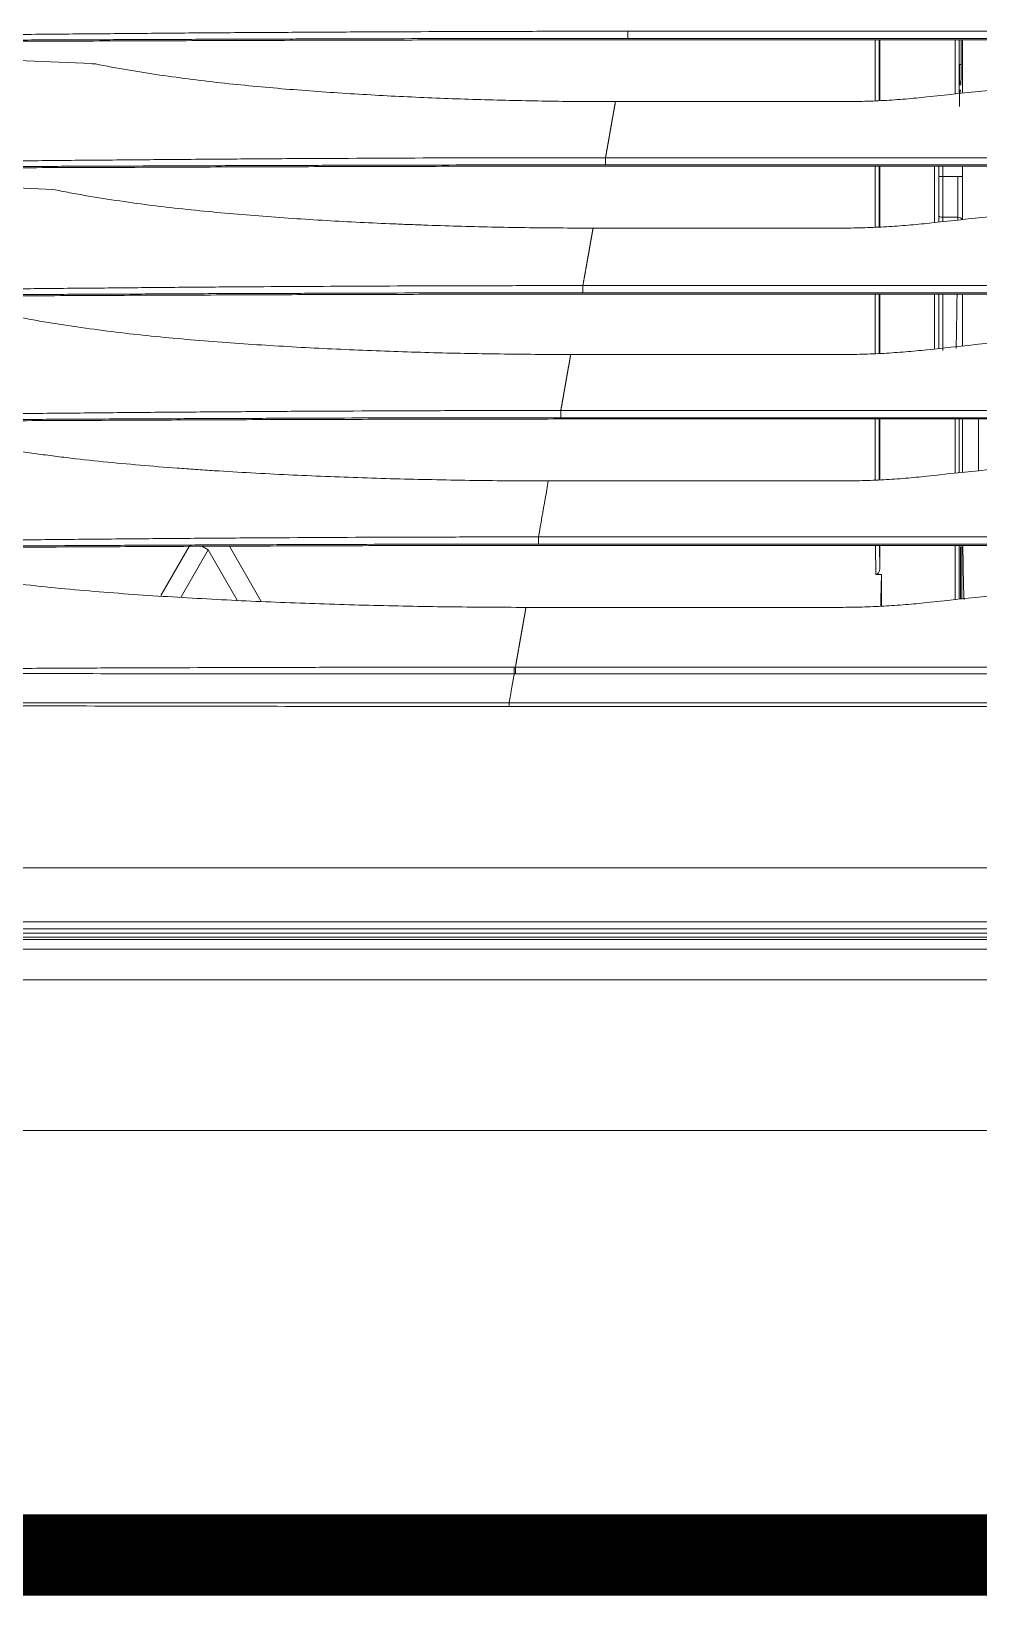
# Model space of a CAD drawing. Header units: millimetres. Extents: x 70151 to 230897, y 35202 to 113211.
# Drawn here: x 171070.5 to 171187.1, y 68240.2 to 68432.8 of the extents above; entities that cross this region are included whole.
import ezdxf

# ---------------------------------------------------------------- set-up
doc = ezdxf.new("R2010")
doc.units = ezdxf.units.MM
doc.header["$LTSCALE"] = 50
doc.linetypes.add('HID', pattern=[2.5, 1.5, -1])
doc.layers.add('06-LIGHT', color=4, linetype='Continuous')
doc.layers.add('2-con', color=2, linetype='Continuous')
doc.layers.add('mark-B', color=2, linetype='Continuous', lineweight=20)

# ---------------------------------------------------------------- blocks, each defined once
blk = doc.blocks.new('무풍1way 일반')
at = {"layer": 'mark-B'}
for p, q in [((0, -24.85), (514.58, -24.85)), ((0, -24.85), (514.58, -24.85)), ((514.56, -25.36), (0, -25.36)), ((514.56, -25.36), (0, -25.36)), ((-380.01, -53.26), (380.01, -53.26)), ((380.01, -53.69), (-380.01, -53.69)), ((-379.23, -57.26), (379.23, -57.26)), ((379.23, -58.09), (-379.23, -58.09)), ((377.93, -65.46), (339.22, -65.46)), ((324.26, -73.08), (324.26, -66.48)), ((324.45, -66.47), (324.45, -72.92)), ((324.45, -66.47), (324.45, -72.92)), ((324.61, -73.08), (324.61, -66.45)), ((324.61, -73.08), (324.61, -66.45)), ((325.11, -66.4), (325.11, -73.08)), ((325.11, -66.4), (325.11, -73.08)), ((334.18, -65.6), (334.18, -69.52)), ((334.18, -65.6), (334.18, -69.52)), ((334.18, -69.52), (334.23, -66.45)), ((334.18, -69.52), (334.23, -66.45)), ((334.23, -65.6), (334.23, -66.45)), ((334.23, -66.45), (334.25, -65.6)), ((334.23, -65.6), (334.23, -66.45)), ((334.23, -66.45), (334.25, -65.6)), ((414.45, -72.99), (410.53, -66.19)), ((414.45, -72.99), (410.53, -66.19)), ((413.47, -66.36), (417.04, -72.55)), ((413.47, -66.36), (417.04, -72.55)), ((417.04, -72.55), (420.38, -66.77)), ((417.04, -72.55), (420.38, -66.77)), ((422.9, -66.92), (419.41, -72.97)), ((422.9, -66.92), (419.41, -72.97)), ((334.86, -69.52), (334.18, -69.52)), ((334.86, -69.52), (334.18, -69.52)), ((334.41, -73.08), (334.36, -70.23)), ((334.36, -73.08), (334.36, -70.23)), ((334.41, -73.08), (334.36, -70.23)), ((334.36, -73.08), (334.36, -70.23)), ((334.86, -69.52), (334.92, -73.08)), ((334.86, -69.52), (334.92, -73.08)), ((376.58, -73.08), (205.05, -73.08)), ((417.04, -72.55), (417.76, -72.96)), ((417.04, -72.55), (417.76, -72.96)), ((-376.39, -73.25), (376.39, -73.25)), ((376.39, -74.13), (-376.39, -74.13)), ((322.21, -82.26), (322.21, -88.65)), ((324.18, -88.65), (324.18, -82.06)), ((324.61, -88.65), (324.61, -82.01)), ((324.61, -88.65), (324.61, -82.01)), ((325.11, -81.96), (325.11, -88.65)), ((325.11, -81.96), (325.11, -88.65)), ((334.36, -88.65), (334.36, -81.16)), ((334.36, -88.65), (334.36, -81.16)), ((334.45, -88.65), (334.45, -81.16)), ((334.45, -88.65), (334.45, -81.16)), ((334.95, -81.14), (334.95, -88.65)), ((334.95, -81.14), (334.95, -88.65)), ((375.18, -81.03), (339.22, -81.03)), ((-373.64, -88.81), (373.64, -88.81)), ((373.64, -89.7), (-373.64, -89.7)), ((373.83, -88.65), (205.05, -88.65)), ((324.18, -104.02), (324.18, -97.62)), ((326.62, -104.02), (326.62, -97.1)), ((326.62, -104.02), (326.62, -97.1)), ((327.12, -104.02), (327.12, -97.32)), ((327.12, -104.02), (327.12, -97.32)), ((327.62, -97.27), (327.62, -104.02)), ((327.62, -97.27), (327.62, -104.02)), ((334.36, -104.03), (334.36, -96.72)), ((334.36, -104.03), (334.36, -96.72)), ((334.45, -104.02), (334.45, -96.72)), ((334.45, -104.02), (334.45, -96.72)), ((334.95, -96.71), (334.95, -104.02)), ((334.95, -96.71), (334.95, -104.02)), ((372.42, -96.59), (339.22, -96.59)), ((-370.92, -104.19), (370.92, -104.19)), ((370.92, -105.07), (-370.92, -105.07)), ((371.11, -104.02), (205.06, -104.02)), ((324.18, -119.77), (324.18, -113.19)), ((324.78, -113.12), (324.78, -113.48)), ((324.78, -113.12), (324.78, -113.48)), ((324.78, -113.48), (326.62, -113.48)), ((324.78, -113.48), (326.62, -113.48)), ((326.62, -113.48), (326.62, -112.93)), ((326.62, -113.48), (326.62, -112.93)), ((326.62, -118.5), (326.62, -113.48)), ((326.62, -118.5), (326.62, -113.48)), ((327.12, -119.77), (327.12, -112.88)), ((327.12, -119.77), (327.12, -112.88)), ((327.62, -112.83), (327.62, -119.77)), ((327.62, -112.83), (327.62, -119.77)), ((334.36, -119.78), (334.36, -112.29)), ((334.36, -119.78), (334.36, -112.29)), ((334.45, -119.78), (334.45, -112.29)), ((334.45, -119.78), (334.45, -112.29)), ((334.95, -112.27), (334.95, -119.78)), ((334.95, -112.27), (334.95, -119.78)), ((369.67, -112.15), (339.22, -112.15)), ((324.75, -118.5), (324.25, -118.5)), ((324.75, -118.5), (324.25, -118.5)), ((324.75, -118.5), (326.62, -118.5)), ((324.75, -118.5), (326.62, -118.5)), ((326.62, -119.77), (326.62, -118.5)), ((326.62, -118.5), (327.12, -118.5)), ((326.62, -119.77), (326.62, -118.5)), ((326.62, -118.5), (327.12, -118.5)), ((-368.14, -119.94), (368.14, -119.94)), ((368.14, -120.82), (-368.14, -120.82)), ((368.32, -119.77), (205.05, -119.77)), ((324.18, -135.34), (324.18, -128.75)), ((324.55, -128.99), (324.54, -129.04)), ((324.55, -128.99), (324.54, -129.04)), ((324.61, -135.34), (324.61, -128.71)), ((324.61, -135.34), (324.61, -128.71)), ((325.11, -128.65), (325.11, -135.34)), ((325.11, -128.65), (325.11, -135.34)), ((334.36, -135.34), (334.36, -127.85)), ((334.36, -135.34), (334.36, -127.85)), ((334.45, -135.34), (334.45, -127.85)), ((334.45, -135.34), (334.45, -127.85)), ((334.95, -127.84), (334.95, -135.34)), ((334.95, -127.84), (334.95, -135.34)), ((366.92, -127.72), (339.22, -127.72)), ((324.34, -130.72), (324.34, -135.34)), ((324.34, -130.72), (324.34, -135.34)), ((324.4, -129.79), (324.53, -129.8)), ((324.4, -129.79), (324.53, -129.8)), ((324.53, -129.12), (324.43, -129.12)), ((324.53, -129.12), (324.43, -129.12)), ((324.35, -132.31), (324.58, -132.31)), ((324.35, -135.34), (324.35, -132.31)), ((324.35, -132.31), (324.58, -132.31)), ((324.35, -135.34), (324.35, -132.31)), ((324.58, -132.31), (324.58, -135.34)), ((324.58, -132.31), (324.58, -135.34)), ((-365.38, -135.5), (365.38, -135.5)), ((365.38, -136.39), (-365.38, -136.39)), ((365.57, -135.34), (205.05, -135.34))]:
    blk.add_line(p, q, dxfattribs=at)
for centre, major_axis, ratio, start_param, end_param in [((334.87, -70.23), (0.012, -0.716), 0.700857, 3.129571, 4.687919), ((334.87, -70.23), (0.012, -0.716), 0.700857, 3.129571, 4.687919), ((325.15, -112.86), (0, -18.58), 0.017522, 3.724007, 4.216591), ((325.15, -112.86), (0, -18.58), 0.017522, 3.724007, 4.216591), ((324.78, -113.23), (0.502, -0.005), 0.499982, 3.161291, 4.717314), ((324.78, -113.23), (0.502, -0.005), 0.499982, 3.161291, 4.717314), ((324.93, -118.5), (0, -10.04), 0.017914, 4.18879, 4.712389), ((324.93, -118.5), (0, -10.04), 0.017914, 4.18879, 4.712389), ((326.62, -113.73), (0.502, 0), 0.5, 0, 1.570796), ((326.62, -113.73), (0.502, 0), 0.5, 0, 1.570796), ((324.53, -127.11), (0, -2.01), 0.017061, 0.31443, 1.570796), ((324.53, -127.11), (0, -2.01), 0.017061, 0.31443, 1.570796), ((324.93, -129.12), (0.022, -0.502), 0.999854, 3.957119, 4.667668), ((324.93, -129.12), (0.022, -0.502), 0.999854, 3.957119, 4.667668), ((325.04, -129.12), (0.022, -0.502), 0.999854, 4.459387, 4.667668), ((325.04, -129.12), (0.022, -0.502), 0.999854, 4.459387, 4.667668), ((324.53, -127.11), (0, -2.01), 0.017061, 0.000764, 0.314427), ((324.53, -127.11), (0, -2.01), 0.017061, 0.000764, 0.314427), ((324.4, -132.31), (0, -2.51), 0.017061, 3.140829, 4.712389), ((324.4, -132.31), (0, -2.51), 0.017061, 3.140829, 4.712389), ((324.9, -129.79), (0.022, 0.502), 0.999854, 1.615517, 2.434694), ((324.9, -129.79), (0.022, 0.502), 0.999854, 1.615517, 2.434694), ((325.04, -129.8), (0.022, 0.502), 0.999854, 1.615517, 1.840138), ((324.53, -132.31), (0, -2.51), 0.017061, 1.570796, 3.140829), ((325.04, -129.8), (0.022, 0.502), 0.999854, 1.615517, 1.840138), ((324.53, -132.31), (0, -2.51), 0.017061, 1.570796, 3.140829)]:
    blk.add_ellipse(centre, major_axis=major_axis, ratio=ratio, start_param=start_param, end_param=end_param, dxfattribs=at)
for points, degree, knots in [([(529.67, -1.07), (528.29, -1.06), (526.91, -1.06), (524.15, -1.06), (522.78, -1.06), (518.64, -1.06), (510.36, -1.06), (491.05, -1.06), (474.5, -1.06), (441.39, -1.06), (375.18, -1.05), (308.98, -1.05), (176.56, -1.05), (88.28, -1.05), (0, -1.05)], 3, [0, 0, 0, 0, 0.007813, 0.007813, 0.015625, 0.015625, 0.03125, 0.0625, 0.125, 0.125, 0.25, 0.5, 0.5, 1, 1, 1, 1]), ([(529.67, -1.07), (528.29, -1.06), (526.91, -1.06), (524.15, -1.06), (522.78, -1.06), (518.64, -1.06), (510.36, -1.06), (491.05, -1.06), (474.5, -1.06), (441.39, -1.06), (375.18, -1.05), (308.98, -1.05), (176.56, -1.05), (88.28, -1.05), (0, -1.05)], 3, [0, 0, 0, 0, 0.007812, 0.007812, 0.015625, 0.015625, 0.03125, 0.0625, 0.125, 0.125, 0.25, 0.5, 0.5, 1, 1, 1, 1]), ([(514.01, -19.59), (492.59, -19.59), (449.76, -19.59), (385.5, -19.59), (321.25, -19.59), (192.75, -19.59), (85.67, -19.59), (0, -19.59)], 3, [0, 0, 0, 0, 0.125, 0.25, 0.375, 0.5, 1, 1, 1, 1]), ([(514.01, -19.59), (492.59, -19.59), (449.76, -19.59), (385.5, -19.59), (321.25, -19.59), (192.75, -19.59), (85.67, -19.59), (0, -19.59)], 3, [0, 0, 0, 0, 0.125, 0.25, 0.375, 0.5, 1, 1, 1, 1]), ([(0, -23.37), (85.4, -23.37), (170.8, -23.37), (277.56, -23.37), (298.91, -23.37), (341.61, -23.37), (362.96, -23.37), (405.66, -23.37), (427.01, -23.37), (469.71, -23.37), (491.06, -23.37), (512.41, -23.37)], 3, [0, 0, 0, 0, 0.5, 0.5, 0.625, 0.625, 0.75, 0.75, 0.875, 0.875, 1, 1, 1, 1]), ([(0, -23.37), (85.4, -23.37), (170.8, -23.37), (277.56, -23.37), (298.91, -23.37), (341.61, -23.37), (362.96, -23.37), (405.66, -23.37), (427.01, -23.37), (469.71, -23.37), (491.06, -23.37), (512.41, -23.37)], 3, [0, 0, 0, 0, 0.5, 0.5, 0.625, 0.625, 0.75, 0.75, 0.875, 0.875, 1, 1, 1, 1]), ([(512.41, -24.58), (491.06, -24.58), (469.71, -24.58), (427.01, -24.58), (405.66, -24.58), (362.96, -24.58), (320.26, -24.58), (192.15, -24.58), (85.4, -24.58), (0, -24.58)], 3, [0, 0, 0, 0, 0.125, 0.125, 0.25, 0.25, 0.375, 0.5, 1, 1, 1, 1]), ([(512.41, -24.58), (491.06, -24.58), (469.71, -24.58), (427.01, -24.58), (405.66, -24.58), (362.96, -24.58), (320.26, -24.58), (192.15, -24.58), (85.4, -24.58), (0, -24.58)], 3, [0, 0, 0, 0, 0.125, 0.125, 0.25, 0.25, 0.375, 0.5, 1, 1, 1, 1]), ([(0, -25.9), (42.6, -25.9), (85.19, -25.9), (149.09, -25.9), (170.39, -25.9), (212.99, -25.9), (234.29, -25.9), (276.88, -25.9), (298.18, -25.9), (340.78, -25.9), (362.08, -25.9), (404.67, -25.89), (425.97, -25.89), (452.6, -25.9), (457.92, -25.9), (468.57, -25.9), (473.89, -25.9), (484.54, -25.9), (489.87, -25.9), (496.52, -25.9), (497.86, -25.9), (500.52, -25.9), (501.85, -25.9), (503.85, -25.89), (504.51, -25.89), (505.84, -25.89), (506.51, -25.89), (507.84, -25.9), (508.51, -25.9), (509.5, -25.9), (509.84, -25.89), (510.34, -25.89), (510.5, -25.89), (510.83, -25.89), (511, -25.89), (511.17, -25.89)], 3, [0, 0, 0, 0, 0.25, 0.25, 0.375, 0.375, 0.5, 0.5, 0.625, 0.625, 0.75, 0.75, 0.875, 0.875, 0.90625, 0.90625, 0.9375, 0.9375, 0.96875, 0.96875, 0.976563, 0.976563, 0.984375, 0.984375, 0.988281, 0.988281, 0.992188, 0.992188, 0.996094, 0.996094, 0.998047, 0.998047, 0.999023, 0.999023, 1, 1, 1, 1]), ([(511.17, -26.75), (511, -26.75), (510.83, -26.75), (510.5, -26.75), (510.33, -26.75), (509.84, -26.75), (509.5, -26.75), (508.5, -26.75), (507.84, -26.75), (506.51, -26.75), (505.84, -26.75), (504.51, -26.75), (503.85, -26.75), (501.85, -26.75), (500.52, -26.75), (497.85, -26.75), (496.52, -26.75), (489.87, -26.75), (484.54, -26.75), (473.89, -26.75), (468.57, -26.75), (457.92, -26.75), (452.6, -26.75), (425.97, -26.75), (404.67, -26.75), (362.08, -26.75), (340.78, -26.75), (298.18, -26.75), (276.88, -26.75), (234.28, -26.75), (212.99, -26.75), (170.39, -26.75), (149.09, -26.75), (85.19, -26.75), (42.6, -26.75), (0, -26.75)], 3, [0, 0, 0, 0, 0.000977, 0.000977, 0.001953, 0.001953, 0.003906, 0.003906, 0.007813, 0.007813, 0.011719, 0.011719, 0.015625, 0.015625, 0.023438, 0.023438, 0.03125, 0.03125, 0.0625, 0.0625, 0.09375, 0.09375, 0.125, 0.125, 0.25, 0.25, 0.375, 0.375, 0.5, 0.5, 0.625, 0.625, 0.75, 0.75, 1, 1, 1, 1]), ([(0, -33.4), (42.38, -33.4), (127.14, -33.4), (233.1, -33.4), (317.86, -33.4), (381.43, -33.4), (445.01, -33.4), (487.39, -33.4), (508.58, -33.4)], 3, [0, 0, 0, 0, 0.25, 0.5, 0.625, 0.75, 0.875, 1, 1, 1, 1]), ([(380.01, -53.69), (380.01, -53.68), (380.01, -53.65), (380.01, -53.59), (380.01, -53.56), (380.01, -53.48), (380.01, -53.44), (380.01, -53.35), (380.01, -53.3), (380.01, -53.26)], 3, [0, 0, 0, 0, 0.25, 0.25, 0.5, 0.5, 0.75, 0.75, 1, 1, 1, 1]), ([(380.01, -53.26), (385.45, -53.26), (390.89, -53.26), (401.77, -53.27), (407.21, -53.27), (418.09, -53.29), (423.52, -53.3), (434.4, -53.32), (439.84, -53.34), (448, -53.36), (450.72, -53.37), (456.16, -53.39), (461.6, -53.41), (467.04, -53.44), (472.48, -53.46), (475.2, -53.47), (483.36, -53.51), (488.8, -53.53), (496.96, -53.55), (499.68, -53.56), (505.12, -53.56), (507.84, -53.57), (510.56, -53.57)], 3, [0, 0, 0, 0, 0.125, 0.125, 0.25, 0.25, 0.375, 0.375, 0.5, 0.5, 0.5625, 0.5625, 0.625, 0.6875, 0.6875, 0.75, 0.75, 0.875, 0.875, 0.9375, 0.9375, 1, 1, 1, 1]), ([(510.56, -53.57), (507.84, -53.57), (505.12, -53.57), (499.68, -53.58), (496.96, -53.58), (491.52, -53.6), (488.8, -53.6), (483.36, -53.62), (480.64, -53.63), (475.2, -53.65), (472.48, -53.66), (467.04, -53.68), (464.32, -53.68), (458.88, -53.69), (456.16, -53.7), (450.72, -53.7), (448, -53.71), (442.56, -53.71), (439.84, -53.71), (434.4, -53.71), (431.68, -53.71), (423.52, -53.71), (418.09, -53.7), (407.21, -53.7), (401.77, -53.7), (390.89, -53.7), (385.45, -53.69), (380.01, -53.69)], 3, [0, 0, 0, 0, 0.0625, 0.0625, 0.125, 0.125, 0.1875, 0.1875, 0.25, 0.25, 0.3125, 0.3125, 0.375, 0.375, 0.4375, 0.4375, 0.5, 0.5, 0.5625, 0.5625, 0.625, 0.625, 0.75, 0.75, 0.875, 0.875, 1, 1, 1, 1]), ([(379.23, -58.09), (379.23, -58.07), (379.23, -58.04), (379.23, -57.97), (379.23, -57.93), (379.23, -57.85), (379.23, -57.81), (379.23, -57.73), (379.23, -57.68), (379.23, -57.6), (379.23, -57.56), (379.23, -57.48), (379.23, -57.45), (379.23, -57.38), (379.23, -57.35), (379.23, -57.3), (379.23, -57.27), (379.23, -57.26)], 3, [0, 0, 0, 0, 0.125, 0.125, 0.25, 0.25, 0.375, 0.375, 0.5, 0.5, 0.625, 0.625, 0.75, 0.75, 0.875, 0.875, 1, 1, 1, 1]), ([(379.38, -57.26), (379.46, -57.26), (379.55, -57.26), (379.71, -57.26), (379.96, -57.26), (380.55, -57.26), (381.71, -57.26), (384.04, -57.26), (386.04, -57.26), (390.04, -57.26), (392.71, -57.26), (396.7, -57.26), (398.03, -57.26), (400.7, -57.26), (402.03, -57.26), (406.02, -57.27), (408.68, -57.27), (416.66, -57.28), (421.98, -57.28), (432.6, -57.3), (437.91, -57.31), (445.88, -57.33), (448.53, -57.34), (453.84, -57.35), (456.5, -57.36), (461.81, -57.39), (464.46, -57.4), (469.78, -57.43), (472.44, -57.44), (477.75, -57.47), (480.41, -57.49), (484.4, -57.51), (485.73, -57.51), (488.4, -57.53), (489.73, -57.53), (492.39, -57.54), (493.72, -57.55), (496.39, -57.56), (497.72, -57.56), (500.38, -57.57), (501.72, -57.57), (504.38, -57.58), (505.71, -57.58), (507.05, -57.58)], 3, [0, 0, 0, 0, 0.001953, 0.001953, 0.003906, 0.007812, 0.015625, 0.03125, 0.0625, 0.0625, 0.125, 0.125, 0.15625, 0.15625, 0.1875, 0.1875, 0.25, 0.25, 0.375, 0.375, 0.5, 0.5, 0.5625, 0.5625, 0.625, 0.625, 0.6875, 0.6875, 0.75, 0.75, 0.8125, 0.8125, 0.84375, 0.84375, 0.875, 0.875, 0.90625, 0.90625, 0.9375, 0.9375, 0.96875, 0.96875, 1, 1, 1, 1]), ([(379.38, -58.09), (379.38, -58.07), (379.38, -58.04), (379.38, -57.97), (379.38, -57.93), (379.38, -57.85), (379.38, -57.81), (379.38, -57.73), (379.38, -57.68), (379.38, -57.6), (379.38, -57.56), (379.38, -57.48), (379.38, -57.45), (379.38, -57.38), (379.38, -57.35), (379.38, -57.3), (379.38, -57.27), (379.38, -57.26)], 3, [0, 0, 0, 0, 0.125, 0.125, 0.25, 0.25, 0.375, 0.375, 0.5, 0.5, 0.625, 0.625, 0.75, 0.75, 0.875, 0.875, 1, 1, 1, 1]), ([(507.05, -57.58), (505.71, -57.58), (504.38, -57.59), (501.71, -57.59), (500.38, -57.59), (496.38, -57.6), (493.72, -57.61), (489.73, -57.63), (488.39, -57.64), (485.73, -57.65), (484.4, -57.66), (480.41, -57.68), (477.75, -57.7), (472.43, -57.73), (469.78, -57.75), (464.46, -57.79), (461.81, -57.81), (456.5, -57.84), (453.84, -57.86), (448.53, -57.9), (445.88, -57.91), (440.57, -57.94), (437.91, -57.96), (432.6, -57.98), (429.95, -58), (421.98, -58.03), (416.66, -58.04), (408.68, -58.06), (406.02, -58.07), (402.03, -58.08), (400.7, -58.08), (398.03, -58.08), (396.7, -58.08), (392.71, -58.09), (390.04, -58.09), (384.71, -58.09), (382.05, -58.09), (379.38, -58.09)], 3, [0, 0, 0, 0, 0.03125, 0.03125, 0.0625, 0.0625, 0.125, 0.125, 0.15625, 0.15625, 0.1875, 0.1875, 0.25, 0.25, 0.3125, 0.3125, 0.375, 0.375, 0.4375, 0.4375, 0.5, 0.5, 0.5625, 0.5625, 0.625, 0.625, 0.75, 0.75, 0.8125, 0.8125, 0.84375, 0.84375, 0.875, 0.875, 0.9375, 0.9375, 1, 1, 1, 1]), ([(377.93, -65.46), (377.93, -65.44), (377.94, -65.38), (377.96, -65.31), (377.97, -65.23), (377.98, -65.15), (378, -65.07), (378.01, -64.99), (378.03, -64.91), (378.04, -64.83), (378.05, -64.75), (378.07, -64.67), (378.08, -64.59), (378.1, -64.51), (378.11, -64.43), (378.12, -64.35), (378.14, -64.27), (378.15, -64.19), (378.17, -64.11), (378.18, -64.03), (378.2, -63.94), (378.21, -63.86), (378.23, -63.78), (378.24, -63.7), (378.25, -63.62), (378.27, -63.53), (378.28, -63.45), (378.3, -63.37), (378.31, -63.28), (378.33, -63.2), (378.34, -63.12), (378.36, -63.03), (378.37, -62.95), (378.39, -62.86), (378.4, -62.78), (378.42, -62.69), (378.43, -62.61), (378.45, -62.52), (378.46, -62.44), (378.48, -62.35), (378.49, -62.27), (378.51, -62.18), (378.52, -62.09), (378.54, -62.01), (378.55, -61.92), (378.57, -61.83), (378.59, -61.75), (378.6, -61.66), (378.62, -61.57), (378.63, -61.48), (378.65, -61.4), (378.66, -61.31), (378.68, -61.22), (378.69, -61.13), (378.71, -61.04), (378.73, -60.95), (378.74, -60.86), (378.76, -60.78), (378.77, -60.69), (378.79, -60.6), (378.8, -60.51), (378.82, -60.42), (378.84, -60.33), (378.85, -60.23), (378.87, -60.14), (378.88, -60.05), (378.9, -59.96), (378.92, -59.87), (378.93, -59.78), (378.95, -59.69), (378.97, -59.59), (378.98, -59.5), (379, -59.41), (379.01, -59.32), (379.03, -59.22), (379.05, -59.13), (379.06, -59.04), (379.08, -58.94), (379.1, -58.85), (379.11, -58.76), (379.13, -58.66), (379.15, -58.57), (379.16, -58.47), (379.18, -58.38), (379.2, -58.28), (379.21, -58.19), (379.23, -58.13), (379.23, -58.09)], 3, [0, 0, 0, 0, 0.01175, 0.0235, 0.035249, 0.046997, 0.058745, 0.070492, 0.082239, 0.093985, 0.105731, 0.117477, 0.129223, 0.140968, 0.152713, 0.164457, 0.176202, 0.187946, 0.19969, 0.211434, 0.223179, 0.234923, 0.246667, 0.258411, 0.270156, 0.2819, 0.293645, 0.30539, 0.317135, 0.32888, 0.340626, 0.352372, 0.364119, 0.375866, 0.387613, 0.399361, 0.41111, 0.422859, 0.434608, 0.446359, 0.45811, 0.469861, 0.481614, 0.493367, 0.505121, 0.516876, 0.528632, 0.540388, 0.552146, 0.563905, 0.575664, 0.587425, 0.599187, 0.61095, 0.622714, 0.63448, 0.646246, 0.658014, 0.669783, 0.681554, 0.693326, 0.705099, 0.716874, 0.728651, 0.740429, 0.752208, 0.763989, 0.775772, 0.787556, 0.799342, 0.81113, 0.82292, 0.834711, 0.846504, 0.858299, 0.870096, 0.881895, 0.893696, 0.905499, 0.917304, 0.929111, 0.940921, 0.952732, 0.964546, 0.976362, 0.98818, 1, 1, 1, 1]), ([(379.38, -58.09), (379.33, -58.09), (379.28, -58.09), (379.23, -58.09), (379.23, -58.09), (379.23, -58.09)], 3, [0, 0, 0, 0, 0.999719, 0.999719, 1, 1, 1, 1]), ([(455.03, -70.72), (454.25, -70.53), (453.46, -70.37), (452.27, -70.13), (451.87, -70.05), (451.08, -69.9), (450.68, -69.83), (449.49, -69.61), (448.69, -69.48), (447.09, -69.23), (446.3, -69.11), (444.7, -68.88), (443.9, -68.77), (442.3, -68.57), (441.5, -68.47), (439.1, -68.19), (437.5, -68.02), (434.29, -67.7), (432.69, -67.56), (429.48, -67.29), (427.87, -67.17), (424.65, -66.94), (423.05, -66.84), (419.83, -66.64), (418.22, -66.55), (415, -66.38), (413.39, -66.3), (410.17, -66.15), (408.56, -66.09), (405.33, -65.96), (403.72, -65.91), (400.5, -65.8), (398.89, -65.76), (395.66, -65.67), (394.05, -65.64), (390.83, -65.57), (387.6, -65.52), (384.38, -65.49), (381.15, -65.47), (379.54, -65.46), (377.93, -65.46)], 3, [0, 0, 0, 0, 0.03125, 0.03125, 0.046875, 0.046875, 0.0625, 0.0625, 0.09375, 0.09375, 0.125, 0.125, 0.15625, 0.15625, 0.1875, 0.1875, 0.25, 0.25, 0.3125, 0.3125, 0.375, 0.375, 0.4375, 0.4375, 0.5, 0.5, 0.5625, 0.5625, 0.625, 0.625, 0.6875, 0.6875, 0.75, 0.75, 0.8125, 0.8125, 0.875, 0.9375, 0.9375, 1, 1, 1, 1]), ([(324, -66.41), (324.01, -66.55), (324.06, -67.86), (324.12, -71.32), (324.14, -72.94)], 2, [0, 0, 0, 0.085981, 0.645207, 1, 1, 1]), ([(376.39, -73.25), (378.85, -73.25), (381.3, -73.25), (386.2, -73.24), (388.66, -73.24), (396.01, -73.22), (400.91, -73.21), (408.25, -73.18), (410.7, -73.17), (415.6, -73.15), (418.05, -73.14), (422.94, -73.12), (425.39, -73.11), (430.28, -73.08), (435.17, -73.05), (440.06, -73.03), (444.95, -73), (447.39, -72.98), (452.28, -72.96), (454.72, -72.94), (459.61, -72.92), (462.06, -72.9), (469.39, -72.86), (474.29, -72.84), (484.08, -72.8), (488.98, -72.78), (493.88, -72.77)], 3, [0, 0, 0, 0, 0.0625, 0.0625, 0.125, 0.125, 0.25, 0.25, 0.3125, 0.3125, 0.375, 0.375, 0.4375, 0.4375, 0.5, 0.5625, 0.5625, 0.625, 0.625, 0.6875, 0.6875, 0.75, 0.75, 0.875, 0.875, 1, 1, 1, 1]), ([(467.81, -72.72), (464.01, -72.74), (460.21, -72.76), (452.62, -72.8), (448.82, -72.82), (441.23, -72.86), (437.43, -72.88), (431.73, -72.91), (429.83, -72.92), (426.03, -72.94), (424.13, -72.95), (418.43, -72.98), (414.63, -72.99), (407.03, -73.02), (403.23, -73.04), (395.62, -73.06), (391.81, -73.07), (386.1, -73.08), (384.2, -73.08), (380.39, -73.08), (378.49, -73.08), (376.58, -73.08)], 3, [0, 0, 0, 0, 0.125, 0.125, 0.25, 0.25, 0.375, 0.375, 0.4375, 0.4375, 0.5, 0.5, 0.625, 0.625, 0.75, 0.75, 0.875, 0.875, 0.9375, 0.9375, 1, 1, 1, 1]), ([(376.39, -74.13), (376.1, -75.79), (375.68, -78.16), (375.3, -80.32), (375.18, -81.03)], 3, [0, 0, 0, 0, 0.659736, 1, 1, 1, 1]), ([(506.95, -73.24), (504.22, -73.24), (501.5, -73.24), (496.05, -73.26), (493.33, -73.27), (485.16, -73.32), (479.72, -73.36), (471.57, -73.43), (468.85, -73.46), (463.42, -73.51), (460.7, -73.54), (455.27, -73.6), (452.55, -73.63), (447.12, -73.69), (444.4, -73.72), (438.97, -73.78), (436.26, -73.8), (430.82, -73.86), (428.1, -73.88), (424.03, -73.92), (422.67, -73.93), (419.95, -73.95), (418.59, -73.96), (414.51, -73.99), (411.79, -74.01), (403.63, -74.06), (398.19, -74.09), (390.02, -74.11), (387.29, -74.12), (383.21, -74.13), (381.85, -74.13), (379.8, -74.13), (378.78, -74.13), (377.59, -74.13), (376.99, -74.13), (376.69, -74.13), (376.57, -74.13), (376.48, -74.13), (376.44, -74.13), (376.39, -74.13)], 3, [0, 0, 0, 0, 0.0625, 0.0625, 0.125, 0.125, 0.25, 0.25, 0.3125, 0.3125, 0.375, 0.375, 0.4375, 0.4375, 0.5, 0.5, 0.5625, 0.5625, 0.625, 0.625, 0.65625, 0.65625, 0.6875, 0.6875, 0.75, 0.75, 0.875, 0.875, 0.9375, 0.9375, 0.96875, 0.96875, 0.984375, 0.992187, 0.996094, 0.998047, 0.999023, 0.999023, 1, 1, 1, 1]), ([(376.39, -74.13), (376.39, -74.1), (376.39, -74.06), (376.39, -73.98), (376.39, -73.93), (376.39, -73.84), (376.39, -73.79), (376.39, -73.69), (376.39, -73.64), (376.39, -73.54), (376.39, -73.5), (376.39, -73.42), (376.39, -73.38), (376.39, -73.32), (376.39, -73.3), (376.39, -73.26), (376.39, -73.25), (376.39, -73.25)], 3, [0, 0, 0, 0, 0.125, 0.125, 0.25, 0.25, 0.375, 0.375, 0.5, 0.5, 0.625, 0.625, 0.75, 0.75, 0.875, 0.875, 1, 1, 1, 1]), ([(375.18, -81.03), (376.7, -81.03), (378.23, -81.03), (381.28, -81.05), (384.32, -81.08), (387.37, -81.14), (390.42, -81.2), (391.95, -81.23), (394.99, -81.31), (396.52, -81.36), (399.57, -81.46), (401.09, -81.52), (404.14, -81.64), (405.66, -81.71), (408.7, -81.85), (410.23, -81.93), (413.27, -82.1), (414.79, -82.19), (417.08, -82.33), (417.84, -82.38), (419.36, -82.49), (420.12, -82.54), (422.4, -82.71), (423.92, -82.84), (426.96, -83.1), (428.47, -83.24), (431.51, -83.55), (433.02, -83.71), (435.29, -83.99), (436.04, -84.08), (437.55, -84.28), (438.3, -84.38), (439.81, -84.6), (440.56, -84.71), (442.07, -84.95), (442.82, -85.08), (444.32, -85.34), (445.07, -85.48), (446.57, -85.77), (447.31, -85.92), (448.06, -86.09)], 3, [0, 0, 0, 0, 0.0625, 0.0625, 0.125, 0.1875, 0.1875, 0.25, 0.25, 0.3125, 0.3125, 0.375, 0.375, 0.4375, 0.4375, 0.5, 0.5, 0.5625, 0.5625, 0.59375, 0.59375, 0.625, 0.625, 0.6875, 0.6875, 0.75, 0.75, 0.8125, 0.8125, 0.84375, 0.84375, 0.875, 0.875, 0.90625, 0.90625, 0.9375, 0.9375, 0.96875, 0.96875, 1, 1, 1, 1]), ([(373.64, -88.81), (376.09, -88.81), (378.55, -88.81), (383.45, -88.81), (385.9, -88.8), (393.25, -88.79), (398.15, -88.78), (405.49, -88.75), (407.94, -88.74), (412.84, -88.72), (415.28, -88.71), (420.18, -88.69), (422.63, -88.68), (427.52, -88.66), (432.41, -88.63), (437.3, -88.61), (442.19, -88.58), (444.63, -88.57), (449.52, -88.54), (451.97, -88.53), (456.86, -88.51), (459.3, -88.49), (466.64, -88.46), (471.53, -88.44), (481.32, -88.4), (486.22, -88.38), (491.12, -88.37)], 3, [0, 0, 0, 0, 0.0625, 0.0625, 0.125, 0.125, 0.25, 0.25, 0.3125, 0.3125, 0.375, 0.375, 0.4375, 0.4375, 0.5, 0.5625, 0.5625, 0.625, 0.625, 0.6875, 0.6875, 0.75, 0.75, 0.875, 0.875, 1, 1, 1, 1]), ([(373.83, -88.65), (375.73, -88.65), (377.64, -88.64), (381.44, -88.64), (387.15, -88.64), (392.86, -88.62), (400.47, -88.6), (404.27, -88.59), (409.98, -88.57), (411.88, -88.57), (415.68, -88.55), (417.58, -88.54), (423.28, -88.52), (427.08, -88.5), (434.68, -88.46), (438.47, -88.45), (446.07, -88.41), (449.87, -88.39), (457.46, -88.35), (461.26, -88.33), (465.06, -88.32)], 3, [0, 0, 0, 0, 0.0625, 0.0625, 0.125, 0.25, 0.25, 0.375, 0.375, 0.4375, 0.4375, 0.5, 0.5, 0.625, 0.625, 0.75, 0.75, 0.875, 0.875, 1, 1, 1, 1]), ([(372.42, -96.59), (372.43, -96.56), (372.44, -96.52), (372.45, -96.44), (372.46, -96.37), (372.47, -96.29), (372.49, -96.22), (372.5, -96.15), (372.51, -96.07), (372.53, -96), (372.54, -95.92), (372.55, -95.85), (372.57, -95.77), (372.58, -95.7), (372.59, -95.62), (372.61, -95.54), (372.62, -95.47), (372.63, -95.39), (372.65, -95.32), (372.66, -95.24), (372.67, -95.16), (372.69, -95.09), (372.7, -95.01), (372.72, -94.93), (372.73, -94.85), (372.74, -94.78), (372.76, -94.7), (372.77, -94.62), (372.78, -94.54), (372.8, -94.46), (372.81, -94.39), (372.83, -94.31), (372.84, -94.23), (372.85, -94.15), (372.87, -94.07), (372.88, -93.99), (372.9, -93.91), (372.91, -93.83), (372.92, -93.75), (372.94, -93.67), (372.95, -93.59), (372.97, -93.51), (372.98, -93.43), (373, -93.35), (373.01, -93.27), (373.02, -93.19), (373.04, -93.1), (373.05, -93.02), (373.07, -92.94), (373.08, -92.86), (373.1, -92.78), (373.11, -92.69), (373.13, -92.61), (373.14, -92.53), (373.16, -92.45), (373.17, -92.36), (373.18, -92.28), (373.2, -92.2), (373.21, -92.11), (373.23, -92.03), (373.24, -91.94), (373.26, -91.86), (373.27, -91.78), (373.29, -91.69), (373.3, -91.61), (373.32, -91.52), (373.33, -91.44), (373.35, -91.35), (373.36, -91.27), (373.38, -91.18), (373.39, -91.09), (373.41, -91.01), (373.43, -90.92), (373.44, -90.84), (373.46, -90.75), (373.47, -90.66), (373.49, -90.58), (373.5, -90.49), (373.52, -90.4), (373.53, -90.31), (373.55, -90.23), (373.56, -90.14), (373.58, -90.05), (373.59, -89.96), (373.61, -89.87), (373.63, -89.78), (373.64, -89.72), (373.64, -89.7)], 3, [0, 0, 0, 0, 0.011753, 0.023506, 0.035258, 0.04701, 0.058761, 0.070512, 0.082262, 0.094012, 0.105761, 0.11751, 0.129259, 0.141008, 0.152756, 0.164504, 0.176252, 0.187999, 0.199747, 0.211494, 0.223242, 0.234989, 0.246736, 0.258484, 0.270231, 0.281979, 0.293726, 0.305474, 0.317222, 0.32897, 0.340719, 0.352467, 0.364216, 0.375966, 0.387715, 0.399466, 0.411216, 0.422967, 0.434719, 0.446471, 0.458224, 0.469977, 0.481731, 0.493485, 0.505241, 0.516997, 0.528753, 0.540511, 0.552269, 0.564028, 0.575788, 0.587549, 0.599311, 0.611074, 0.622838, 0.634603, 0.646369, 0.658136, 0.669904, 0.681674, 0.693444, 0.705216, 0.716989, 0.728763, 0.740539, 0.752316, 0.764094, 0.775874, 0.787655, 0.799438, 0.811222, 0.823008, 0.834795, 0.846584, 0.858375, 0.870167, 0.881961, 0.893757, 0.905554, 0.917353, 0.929154, 0.940957, 0.952762, 0.964568, 0.976377, 0.988187, 1, 1, 1, 1]), ([(373.64, -88.81), (373.64, -88.81), (373.64, -88.83), (373.64, -88.86), (373.64, -88.89), (373.64, -88.95), (373.64, -88.98), (373.64, -89.06), (373.64, -89.11), (373.64, -89.2), (373.64, -89.25), (373.64, -89.35), (373.64, -89.4), (373.64, -89.5), (373.64, -89.54), (373.64, -89.63), (373.64, -89.66), (373.64, -89.7)], 3, [0, 0, 0, 0, 0.125, 0.125, 0.25, 0.25, 0.375, 0.375, 0.5, 0.5, 0.625, 0.625, 0.75, 0.75, 0.875, 0.875, 1, 1, 1, 1]), ([(504.19, -88.84), (501.46, -88.84), (498.74, -88.85), (493.29, -88.86), (490.57, -88.87), (482.41, -88.92), (476.97, -88.96), (468.81, -89.03), (466.09, -89.05), (460.66, -89.11), (457.94, -89.13), (452.51, -89.19), (449.79, -89.22), (444.36, -89.27), (441.64, -89.3), (436.21, -89.36), (433.49, -89.38), (428.06, -89.43), (425.34, -89.46), (421.26, -89.49), (419.91, -89.5), (417.19, -89.52), (415.83, -89.53), (411.75, -89.56), (409.03, -89.58), (400.87, -89.63), (395.43, -89.65), (387.26, -89.68), (384.54, -89.68), (380.45, -89.69), (379.09, -89.69), (377.05, -89.69), (376.03, -89.69), (374.83, -89.7), (374.24, -89.7), (373.98, -89.7), (373.81, -89.7), (373.73, -89.7), (373.64, -89.7)], 3, [0, 0, 0, 0, 0.0625, 0.0625, 0.125, 0.125, 0.25, 0.25, 0.3125, 0.3125, 0.375, 0.375, 0.4375, 0.4375, 0.5, 0.5, 0.5625, 0.5625, 0.625, 0.625, 0.65625, 0.65625, 0.6875, 0.6875, 0.75, 0.75, 0.875, 0.875, 0.9375, 0.9375, 0.96875, 0.96875, 0.984375, 0.992187, 0.996094, 0.998047, 0.998047, 1, 1, 1, 1]), ([(441.83, -101.49), (441.12, -101.34), (440.4, -101.2), (438.97, -100.92), (438.26, -100.79), (436.83, -100.54), (436.11, -100.42), (434.68, -100.2), (433.96, -100.09), (431.8, -99.78), (430.37, -99.59), (427.49, -99.23), (426.05, -99.07), (423.16, -98.77), (421.72, -98.63), (418.83, -98.37), (417.38, -98.26), (414.49, -98.03), (413.04, -97.93), (410.15, -97.74), (408.7, -97.65), (405.8, -97.48), (404.35, -97.4), (401.45, -97.26), (400, -97.19), (397.1, -97.07), (395.65, -97.02), (392.75, -96.92), (391.29, -96.87), (388.39, -96.79), (385.49, -96.72), (381.13, -96.65), (378.23, -96.62), (375.33, -96.59), (373.87, -96.59), (372.42, -96.59)], 3, [0, 0, 0, 0, 0.03125, 0.03125, 0.0625, 0.0625, 0.09375, 0.09375, 0.125, 0.125, 0.1875, 0.1875, 0.25, 0.25, 0.3125, 0.3125, 0.375, 0.375, 0.4375, 0.4375, 0.5, 0.5, 0.5625, 0.5625, 0.625, 0.625, 0.6875, 0.6875, 0.75, 0.75, 0.8125, 0.875, 0.9375, 0.9375, 1, 1, 1, 1]), ([(370.92, -104.19), (373.36, -104.19), (375.8, -104.19), (380.67, -104.18), (383.11, -104.18), (390.42, -104.17), (395.29, -104.16), (402.6, -104.13), (405.03, -104.12), (409.9, -104.11), (412.33, -104.1), (417.2, -104.08), (419.63, -104.07), (424.5, -104.04), (429.36, -104.02), (436.66, -103.99), (441.52, -103.96), (446.38, -103.94), (448.82, -103.92), (453.68, -103.9), (456.11, -103.89), (463.41, -103.85), (468.27, -103.83), (478.01, -103.8), (482.88, -103.78), (487.76, -103.77)], 3, [0, 0, 0, 0, 0.0625, 0.0625, 0.125, 0.125, 0.25, 0.25, 0.3125, 0.3125, 0.375, 0.375, 0.4375, 0.4375, 0.5, 0.5625, 0.625, 0.625, 0.6875, 0.6875, 0.75, 0.75, 0.875, 0.875, 1, 1, 1, 1]), ([(462.3, -103.71), (458.5, -103.73), (454.7, -103.74), (447.11, -103.78), (443.31, -103.8), (435.72, -103.83), (431.92, -103.85), (424.33, -103.89), (420.53, -103.9), (412.94, -103.93), (409.14, -103.95), (401.54, -103.97), (397.74, -103.98), (390.13, -104), (386.33, -104.01), (381.57, -104.02), (380.62, -104.02), (378.72, -104.02), (377.77, -104.02), (374.91, -104.02), (373.01, -104.02), (371.11, -104.02)], 3, [0, 0, 0, 0, 0.125, 0.125, 0.25, 0.25, 0.375, 0.375, 0.5, 0.5, 0.625, 0.625, 0.75, 0.75, 0.875, 0.875, 0.90625, 0.90625, 0.9375, 0.9375, 1, 1, 1, 1]), ([(369.67, -112.15), (369.67, -112.13), (369.68, -112.08), (369.7, -112), (369.71, -111.93), (369.72, -111.85), (369.74, -111.78), (369.75, -111.7), (369.76, -111.62), (369.78, -111.55), (369.79, -111.47), (369.8, -111.39), (369.82, -111.32), (369.83, -111.24), (369.85, -111.16), (369.86, -111.08), (369.87, -111), (369.89, -110.93), (369.9, -110.85), (369.91, -110.77), (369.93, -110.69), (369.94, -110.61), (369.96, -110.53), (369.97, -110.45), (369.98, -110.37), (370, -110.29), (370.01, -110.21), (370.03, -110.13), (370.04, -110.05), (370.06, -109.97), (370.07, -109.89), (370.08, -109.81), (370.1, -109.73), (370.11, -109.65), (370.13, -109.57), (370.14, -109.49), (370.16, -109.41), (370.17, -109.32), (370.18, -109.24), (370.2, -109.16), (370.21, -109.08), (370.23, -108.99), (370.24, -108.91), (370.26, -108.83), (370.27, -108.74), (370.29, -108.66), (370.3, -108.58), (370.32, -108.49), (370.33, -108.41), (370.35, -108.33), (370.36, -108.24), (370.38, -108.16), (370.39, -108.07), (370.41, -107.99), (370.42, -107.9), (370.44, -107.82), (370.45, -107.73), (370.47, -107.64), (370.48, -107.56), (370.5, -107.47), (370.51, -107.39), (370.53, -107.3), (370.54, -107.21), (370.56, -107.13), (370.57, -107.04), (370.59, -106.95), (370.61, -106.86), (370.62, -106.78), (370.64, -106.69), (370.65, -106.6), (370.67, -106.51), (370.68, -106.42), (370.7, -106.33), (370.71, -106.25), (370.73, -106.16), (370.75, -106.07), (370.76, -105.98), (370.78, -105.89), (370.79, -105.8), (370.81, -105.71), (370.83, -105.62), (370.84, -105.53), (370.86, -105.44), (370.87, -105.35), (370.89, -105.25), (370.91, -105.16), (370.92, -105.1), (370.92, -105.07)], 3, [0, 0, 0, 0, 0.011752, 0.023504, 0.035255, 0.047005, 0.058755, 0.070504, 0.082253, 0.094002, 0.10575, 0.117498, 0.129245, 0.140992, 0.152739, 0.164486, 0.176232, 0.187979, 0.199725, 0.211471, 0.223217, 0.234963, 0.246709, 0.258456, 0.270202, 0.281948, 0.293695, 0.305441, 0.317188, 0.328935, 0.340683, 0.352431, 0.364179, 0.375927, 0.387676, 0.399425, 0.411175, 0.422925, 0.434676, 0.446427, 0.458179, 0.469932, 0.481685, 0.49344, 0.505194, 0.51695, 0.528706, 0.540463, 0.552221, 0.56398, 0.57574, 0.587501, 0.599263, 0.611026, 0.62279, 0.634555, 0.646321, 0.658089, 0.669857, 0.681627, 0.693398, 0.705171, 0.716945, 0.72872, 0.740496, 0.752274, 0.764054, 0.775834, 0.787617, 0.799401, 0.811187, 0.822974, 0.834763, 0.846553, 0.858346, 0.87014, 0.881936, 0.893733, 0.905533, 0.917334, 0.929138, 0.940943, 0.95275, 0.96456, 0.976371, 0.988184, 1, 1, 1, 1]), ([(370.92, -104.19), (370.92, -104.19), (370.92, -104.2), (370.92, -104.24), (370.92, -104.26), (370.92, -104.32), (370.92, -104.36), (370.92, -104.44), (370.92, -104.49), (370.92, -104.58), (370.92, -104.63), (370.92, -104.73), (370.92, -104.78), (370.92, -104.87), (370.92, -104.92), (370.92, -105), (370.92, -105.04), (370.92, -105.07)], 3, [0, 0, 0, 0, 0.125, 0.125, 0.25, 0.25, 0.375, 0.375, 0.5, 0.5, 0.625, 0.625, 0.75, 0.75, 0.875, 0.875, 1, 1, 1, 1]), ([(487.77, -104.27), (482.9, -104.3), (478.02, -104.33), (470.72, -104.38), (468.29, -104.4), (463.42, -104.45), (460.99, -104.47), (456.12, -104.52), (453.69, -104.54), (448.83, -104.59), (446.4, -104.61), (441.53, -104.66), (439.1, -104.69), (434.24, -104.74), (431.8, -104.76), (426.94, -104.8), (424.51, -104.83), (419.64, -104.87), (417.21, -104.89), (409.9, -104.94), (405.03, -104.97), (395.29, -105.02), (390.42, -105.04), (383.11, -105.06), (380.67, -105.06), (377.02, -105.07), (375.8, -105.07), (373.97, -105.07), (373.06, -105.07), (371.99, -105.07), (371.53, -105.07), (371.23, -105.07), (371.07, -105.07), (370.92, -105.07)], 3, [0, 0, 0, 0, 0.125, 0.125, 0.1875, 0.1875, 0.25, 0.25, 0.3125, 0.3125, 0.375, 0.375, 0.4375, 0.4375, 0.5, 0.5, 0.5625, 0.5625, 0.625, 0.625, 0.75, 0.75, 0.875, 0.875, 0.9375, 0.9375, 0.96875, 0.96875, 0.984375, 0.992188, 0.996094, 0.996094, 1, 1, 1, 1]), ([(436.16, -116.92), (435.82, -116.85), (435.48, -116.78), (434.79, -116.64), (434.45, -116.58), (433.42, -116.38), (432.74, -116.26), (430.68, -115.9), (429.3, -115.69), (426.55, -115.29), (425.17, -115.1), (422.41, -114.76), (421.03, -114.6), (418.27, -114.31), (416.89, -114.17), (414.12, -113.92), (412.74, -113.8), (409.97, -113.58), (408.58, -113.48), (405.81, -113.28), (404.42, -113.2), (401.65, -113.03), (400.26, -112.96), (397.48, -112.81), (396.09, -112.75), (394, -112.66), (393.31, -112.63), (391.92, -112.58), (391.22, -112.55), (389.14, -112.48), (387.75, -112.43), (383.58, -112.31), (380.8, -112.25), (376.62, -112.19), (375.23, -112.18), (372.45, -112.16), (371.06, -112.15), (369.67, -112.15)], 3, [0, 0, 0, 0, 0.015625, 0.015625, 0.03125, 0.03125, 0.0625, 0.0625, 0.125, 0.125, 0.1875, 0.1875, 0.25, 0.25, 0.3125, 0.3125, 0.375, 0.375, 0.4375, 0.4375, 0.5, 0.5, 0.5625, 0.5625, 0.625, 0.625, 0.65625, 0.65625, 0.6875, 0.6875, 0.75, 0.75, 0.875, 0.875, 0.9375, 0.9375, 1, 1, 1, 1]), ([(458.1, -117.89), (455.5, -117.79), (448.18, -117.48), (440.87, -117.14), (436.16, -116.92)], 3, [0, 0, 0, 0, 0.35583, 1, 1, 1, 1]), ([(366.92, -127.72), (366.92, -127.69), (366.93, -127.64), (366.94, -127.57), (366.96, -127.5), (366.97, -127.42), (366.98, -127.35), (367, -127.27), (367.01, -127.2), (367.02, -127.12), (367.04, -127.05), (367.05, -126.97), (367.06, -126.9), (367.08, -126.82), (367.09, -126.75), (367.1, -126.67), (367.12, -126.6), (367.13, -126.52), (367.14, -126.44), (367.16, -126.37), (367.17, -126.29), (367.18, -126.21), (367.2, -126.14), (367.21, -126.06), (367.22, -125.98), (367.24, -125.9), (367.25, -125.83), (367.27, -125.75), (367.28, -125.67), (367.29, -125.59), (367.31, -125.51), (367.32, -125.44), (367.33, -125.36), (367.35, -125.28), (367.36, -125.2), (367.38, -125.12), (367.39, -125.04), (367.4, -124.96), (367.42, -124.88), (367.43, -124.8), (367.45, -124.72), (367.46, -124.64), (367.48, -124.56), (367.49, -124.48), (367.5, -124.4), (367.52, -124.31), (367.53, -124.23), (367.55, -124.15), (367.56, -124.07), (367.58, -123.99), (367.59, -123.9), (367.61, -123.82), (367.62, -123.74), (367.64, -123.66), (367.65, -123.57), (367.66, -123.49), (367.68, -123.41), (367.69, -123.32), (367.71, -123.24), (367.72, -123.16), (367.74, -123.07), (367.75, -122.99), (367.77, -122.9), (367.78, -122.82), (367.8, -122.73), (367.81, -122.65), (367.83, -122.56), (367.84, -122.48), (367.86, -122.39), (367.87, -122.31), (367.89, -122.22), (367.9, -122.14), (367.92, -122.05), (367.93, -121.96), (367.95, -121.88), (367.97, -121.79), (367.98, -121.7), (368, -121.62), (368.01, -121.53), (368.03, -121.44), (368.04, -121.35), (368.06, -121.27), (368.07, -121.18), (368.09, -121.09), (368.11, -121), (368.12, -120.91), (368.13, -120.85), (368.14, -120.82)], 3, [0, 0, 0, 0, 0.011753, 0.023506, 0.035258, 0.04701, 0.058761, 0.070512, 0.082262, 0.094012, 0.105761, 0.11751, 0.129259, 0.141008, 0.152756, 0.164504, 0.176252, 0.187999, 0.199747, 0.211494, 0.223242, 0.234989, 0.246736, 0.258484, 0.270231, 0.281979, 0.293726, 0.305474, 0.317222, 0.32897, 0.340719, 0.352467, 0.364216, 0.375966, 0.387715, 0.399466, 0.411216, 0.422967, 0.434719, 0.446471, 0.458224, 0.469977, 0.481731, 0.493485, 0.505241, 0.516997, 0.528753, 0.540511, 0.552269, 0.564028, 0.575788, 0.587549, 0.599311, 0.611074, 0.622838, 0.634603, 0.646369, 0.658136, 0.669904, 0.681674, 0.693444, 0.705216, 0.716989, 0.728763, 0.740539, 0.752316, 0.764094, 0.775874, 0.787655, 0.799438, 0.811222, 0.823008, 0.834795, 0.846584, 0.858375, 0.870167, 0.881961, 0.893757, 0.905554, 0.917353, 0.929154, 0.940957, 0.952762, 0.964568, 0.976377, 0.988187, 1, 1, 1, 1]), ([(368.14, -119.94), (370.59, -119.94), (373.04, -119.94), (377.94, -119.93), (380.39, -119.93), (387.73, -119.92), (392.63, -119.91), (399.98, -119.89), (402.42, -119.88), (407.32, -119.87), (409.77, -119.86), (414.66, -119.84), (417.11, -119.83), (422, -119.81), (426.89, -119.79), (434.23, -119.76), (439.12, -119.74), (444.01, -119.72), (446.45, -119.71), (451.34, -119.69), (453.79, -119.67), (461.13, -119.64), (466.02, -119.63), (475.81, -119.59), (480.71, -119.58), (485.61, -119.57)], 3, [0, 0, 0, 0, 0.0625, 0.0625, 0.125, 0.125, 0.25, 0.25, 0.3125, 0.3125, 0.375, 0.375, 0.4375, 0.4375, 0.5, 0.5625, 0.625, 0.625, 0.6875, 0.6875, 0.75, 0.75, 0.875, 0.875, 1, 1, 1, 1]), ([(368.14, -119.94), (368.14, -119.94), (368.14, -119.95), (368.14, -119.99), (368.14, -120.01), (368.14, -120.07), (368.14, -120.11), (368.14, -120.19), (368.14, -120.24), (368.14, -120.33), (368.14, -120.38), (368.14, -120.48), (368.14, -120.53), (368.14, -120.62), (368.14, -120.67), (368.14, -120.75), (368.14, -120.79), (368.14, -120.82)], 3, [0, 0, 0, 0, 0.125, 0.125, 0.25, 0.25, 0.375, 0.375, 0.5, 0.5, 0.625, 0.625, 0.75, 0.75, 0.875, 0.875, 1, 1, 1, 1]), ([(498.66, -120.04), (495.93, -120.04), (493.21, -120.05), (487.77, -120.06), (485.05, -120.07), (476.89, -120.11), (471.45, -120.15), (463.3, -120.22), (460.58, -120.24), (455.14, -120.29), (452.43, -120.31), (446.99, -120.36), (444.28, -120.39), (438.84, -120.44), (436.13, -120.47), (430.69, -120.52), (427.97, -120.54), (422.54, -120.59), (419.82, -120.61), (414.38, -120.65), (411.67, -120.67), (406.23, -120.71), (403.51, -120.72), (395.35, -120.76), (389.91, -120.79), (381.75, -120.81), (379.02, -120.81), (374.94, -120.82), (373.58, -120.82), (371.54, -120.82), (370.52, -120.82), (369.33, -120.82), (368.82, -120.82), (368.48, -120.82), (368.31, -120.82), (368.14, -120.82)], 3, [0, 0, 0, 0, 0.0625, 0.0625, 0.125, 0.125, 0.25, 0.25, 0.3125, 0.3125, 0.375, 0.375, 0.4375, 0.4375, 0.5, 0.5, 0.5625, 0.5625, 0.625, 0.625, 0.6875, 0.6875, 0.75, 0.75, 0.875, 0.875, 0.9375, 0.9375, 0.96875, 0.96875, 0.984375, 0.992188, 0.996094, 0.996094, 1, 1, 1, 1]), ([(368.32, -119.77), (370.23, -119.77), (372.13, -119.77), (375.94, -119.77), (381.64, -119.77), (387.35, -119.76), (394.96, -119.74), (398.76, -119.73), (406.36, -119.71), (410.17, -119.7), (417.77, -119.67), (421.57, -119.65), (429.17, -119.62), (432.97, -119.61), (440.57, -119.58), (444.37, -119.56), (451.96, -119.53), (455.76, -119.51), (459.56, -119.5)], 3, [0, 0, 0, 0, 0.0625, 0.0625, 0.125, 0.25, 0.25, 0.375, 0.375, 0.5, 0.5, 0.625, 0.625, 0.75, 0.75, 0.875, 0.875, 1, 1, 1, 1]), ([(430.91, -132.37), (429.6, -132.1), (428.28, -131.85), (425.64, -131.4), (424.32, -131.19), (421.67, -130.8), (420.34, -130.62), (417.69, -130.29), (416.36, -130.13), (413.7, -129.84), (412.37, -129.71), (409.71, -129.46), (408.37, -129.34), (405.71, -129.13), (404.37, -129.02), (401.71, -128.84), (400.37, -128.75), (397.7, -128.59), (396.36, -128.51), (393.69, -128.37), (392.35, -128.31), (389.67, -128.19), (388.34, -128.13), (385.66, -128.04), (384.32, -127.99), (380.3, -127.88), (377.63, -127.82), (373.61, -127.76), (372.27, -127.74), (369.6, -127.72), (368.26, -127.72), (366.92, -127.72)], 3, [0, 0, 0, 0, 0.0625, 0.0625, 0.125, 0.125, 0.1875, 0.1875, 0.25, 0.25, 0.3125, 0.3125, 0.375, 0.375, 0.4375, 0.4375, 0.5, 0.5, 0.5625, 0.5625, 0.625, 0.625, 0.6875, 0.6875, 0.75, 0.75, 0.875, 0.875, 0.9375, 0.9375, 1, 1, 1, 1]), ([(455.35, -133.45), (452.74, -133.35), (444.74, -133.01), (436.6, -132.63), (431.06, -132.38), (430.91, -132.37)], 3, [0, 0, 0, 0, 0.319657, 0.982079, 1, 1, 1, 1]), ([(365.38, -135.5), (367.83, -135.5), (370.28, -135.5), (375.18, -135.5), (377.63, -135.5), (384.98, -135.49), (389.87, -135.48), (397.22, -135.46), (399.66, -135.45), (404.56, -135.44), (407.01, -135.43), (411.9, -135.42), (416.79, -135.4), (424.13, -135.37), (431.47, -135.34), (436.36, -135.32), (441.25, -135.3), (443.7, -135.29), (448.59, -135.27), (451.03, -135.26), (458.37, -135.24), (463.26, -135.22), (473.05, -135.19), (477.95, -135.18), (482.85, -135.17)], 3, [0, 0, 0, 0, 0.0625, 0.0625, 0.125, 0.125, 0.25, 0.25, 0.3125, 0.3125, 0.375, 0.375, 0.4375, 0.5, 0.5625, 0.625, 0.625, 0.6875, 0.6875, 0.75, 0.75, 0.875, 0.875, 1, 1, 1, 1]), ([(365.38, -135.5), (365.38, -135.51), (365.38, -135.52), (365.38, -135.55), (365.38, -135.58), (365.38, -135.64), (365.38, -135.67), (365.38, -135.76), (365.38, -135.8), (365.38, -135.9), (365.38, -135.94), (365.38, -136.04), (365.38, -136.09), (365.38, -136.19), (365.38, -136.23), (365.38, -136.32), (365.38, -136.36), (365.38, -136.39)], 3, [0, 0, 0, 0, 0.125, 0.125, 0.25, 0.25, 0.375, 0.375, 0.5, 0.5, 0.625, 0.625, 0.75, 0.75, 0.875, 0.875, 1, 1, 1, 1]), ([(495.89, -135.64), (494.53, -135.64), (493.17, -135.65), (490.45, -135.65), (489.09, -135.65), (485.01, -135.66), (482.29, -135.67), (474.13, -135.71), (468.69, -135.75), (460.54, -135.81), (457.82, -135.83), (452.39, -135.88), (449.67, -135.9), (444.23, -135.95), (441.52, -135.98), (436.08, -136.03), (433.37, -136.05), (427.93, -136.1), (425.21, -136.12), (419.78, -136.17), (417.06, -136.19), (411.62, -136.23), (408.91, -136.24), (403.47, -136.28), (400.75, -136.29), (392.59, -136.33), (387.15, -136.35), (378.99, -136.37), (376.27, -136.38), (372.19, -136.38), (370.83, -136.39), (368.79, -136.39), (367.77, -136.39), (366.57, -136.39), (366.06, -136.39), (365.72, -136.39), (365.55, -136.39), (365.38, -136.39)], 3, [0, 0, 0, 0, 0.03125, 0.03125, 0.0625, 0.0625, 0.125, 0.125, 0.25, 0.25, 0.3125, 0.3125, 0.375, 0.375, 0.4375, 0.4375, 0.5, 0.5, 0.5625, 0.5625, 0.625, 0.625, 0.6875, 0.6875, 0.75, 0.75, 0.875, 0.875, 0.9375, 0.9375, 0.96875, 0.96875, 0.984375, 0.992187, 0.996094, 0.996094, 1, 1, 1, 1]), ([(365.57, -135.34), (367.47, -135.34), (369.38, -135.34), (373.18, -135.33), (378.89, -135.33), (384.59, -135.32), (392.2, -135.31), (396, -135.3), (403.61, -135.28), (407.41, -135.27), (415.01, -135.24), (418.81, -135.23), (426.41, -135.2), (430.21, -135.19), (437.81, -135.16), (441.61, -135.15), (449.21, -135.12), (453.01, -135.1), (456.81, -135.09)], 3, [0, 0, 0, 0, 0.0625, 0.0625, 0.125, 0.25, 0.25, 0.375, 0.375, 0.5, 0.5, 0.625, 0.625, 0.75, 0.75, 0.875, 0.875, 1, 1, 1, 1])]:
    blk.add_open_spline(points, degree=degree, knots=knots, dxfattribs=at)
for points, degree in [([(379.38, -57.26), (380.01, -53.69)], 1), ([(379.23, -57.26), (379.28, -57.26), (379.33, -57.26), (379.38, -57.26)], 3), ([(328.59, -66.04), (329.46, -65.95), (331.22, -65.78), (333.87, -65.6), (336.54, -65.49), (338.33, -65.46), (339.22, -65.46)], 3), ([(308.24, -68.13), (315.02, -67.47), (321.81, -66.78), (328.59, -66.04)], 3), ([(308.24, -83.69), (315.02, -83.03), (321.81, -82.34), (328.59, -81.61)], 3), ([(328.59, -81.61), (329.46, -81.51), (331.22, -81.34), (333.87, -81.16), (336.54, -81.05), (338.33, -81.03), (339.22, -81.03)], 3), ([(308.24, -99.25), (315.02, -98.6), (321.81, -97.9), (328.59, -97.17)], 3), ([(328.59, -97.17), (329.46, -97.07), (331.22, -96.91), (333.87, -96.72), (336.54, -96.61), (338.33, -96.59), (339.22, -96.59)], 3), ([(308.24, -114.82), (315.02, -114.16), (321.81, -113.47), (328.59, -112.73)], 3), ([(328.59, -112.73), (329.46, -112.64), (331.22, -112.47), (333.87, -112.29), (336.54, -112.18), (338.33, -112.15), (339.22, -112.15)], 3), ([(308.24, -130.38), (315.02, -129.72), (321.81, -129.03), (328.59, -128.3)], 3), ([(328.59, -128.3), (329.46, -128.2), (331.22, -128.03), (333.87, -127.85), (336.54, -127.74), (338.33, -127.72), (339.22, -127.72)], 3)]:
    blk.add_open_spline(points, degree=degree, dxfattribs=at)
blk = doc.blocks.new('dpdjzjs')
at = {"layer": 'mark-B', "rotation": 180}
blk.add_blockref('무풍1way 일반', (171509.31, 88288.45), dxfattribs=at)

msp = doc.modelspace()

# ---------------------------------------------------------------- linework, layer by layer
at = {"layer": '06-LIGHT', "color": 10, "linetype": 'HID', "const_width": 10}
msp.add_lwpolyline([(170175.17, 68245.19), (173136.41, 68245.19)], dxfattribs=at)

# ---------------------------------------------------------------- block references
at = {"layer": '2-con'}
msp.add_blockref('dpdjzjs', (0, -19992.04), dxfattribs=at)

doc.saveas('drawing.dxf')
